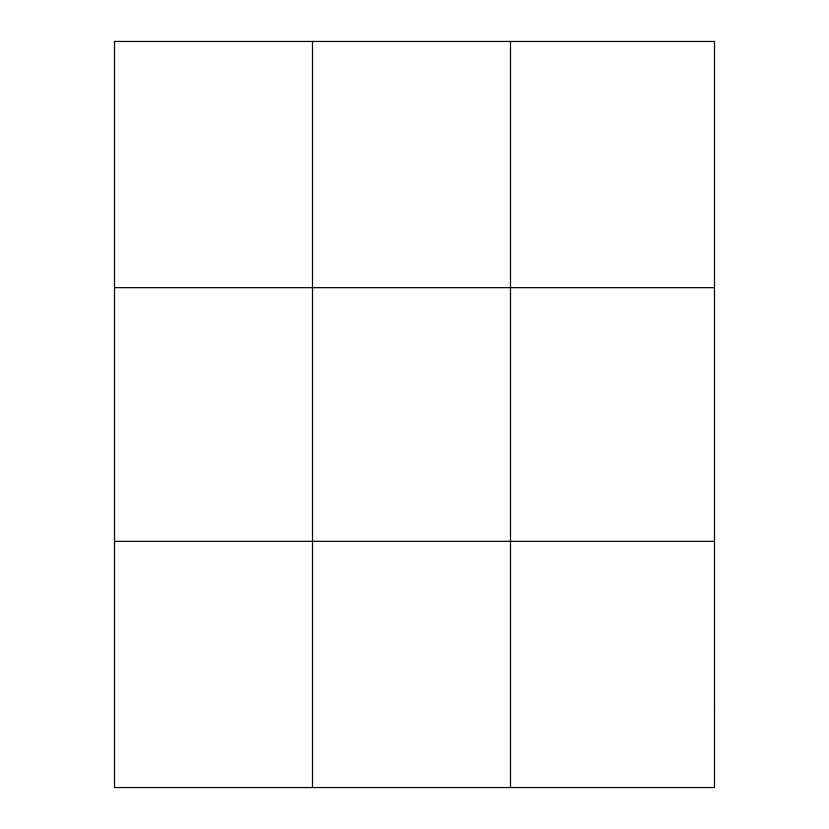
<?xml version="1.0" encoding="UTF-8"?>
<svg xmlns="http://www.w3.org/2000/svg" width="829" height="829" viewBox="0 0 829 829"><rect width="100%" height="100%" fill="white"/><g stroke="black" fill="none" stroke-linecap="round" stroke-linejoin="round"><path stroke-width="1.24" d="M312.502 41.45L312.502 787.55M510.498 41.45L510.498 787.55M114.506 287.663L714.494 287.663M114.506 541.337L714.494 541.337M714.494 705.479L714.494 787.55L114.506 787.55L114.506 41.45L714.494 41.45L714.494 705.479"/></g></svg>
